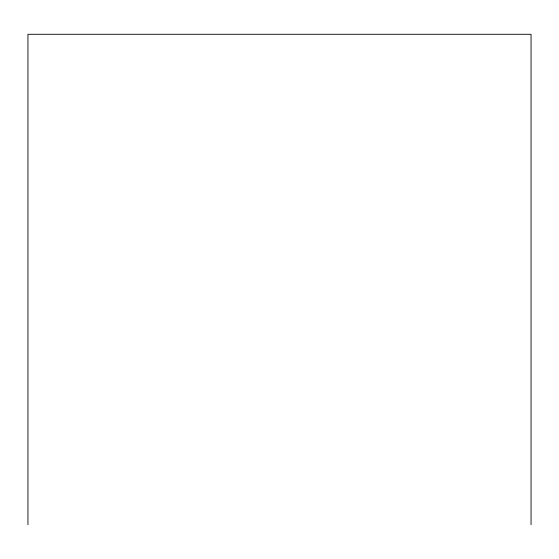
<?xml version="1.0" encoding="UTF-8"?>
<svg xmlns="http://www.w3.org/2000/svg" width="559" height="559" viewBox="0 0 559 559"><rect width="100%" height="100%" fill="white"/><g stroke="black" fill="none" stroke-linecap="round" stroke-linejoin="round"><path stroke-width="0.84" d="M531.05 524.712L531.05 34.288L27.95 34.288L27.95 524.712"/></g></svg>
